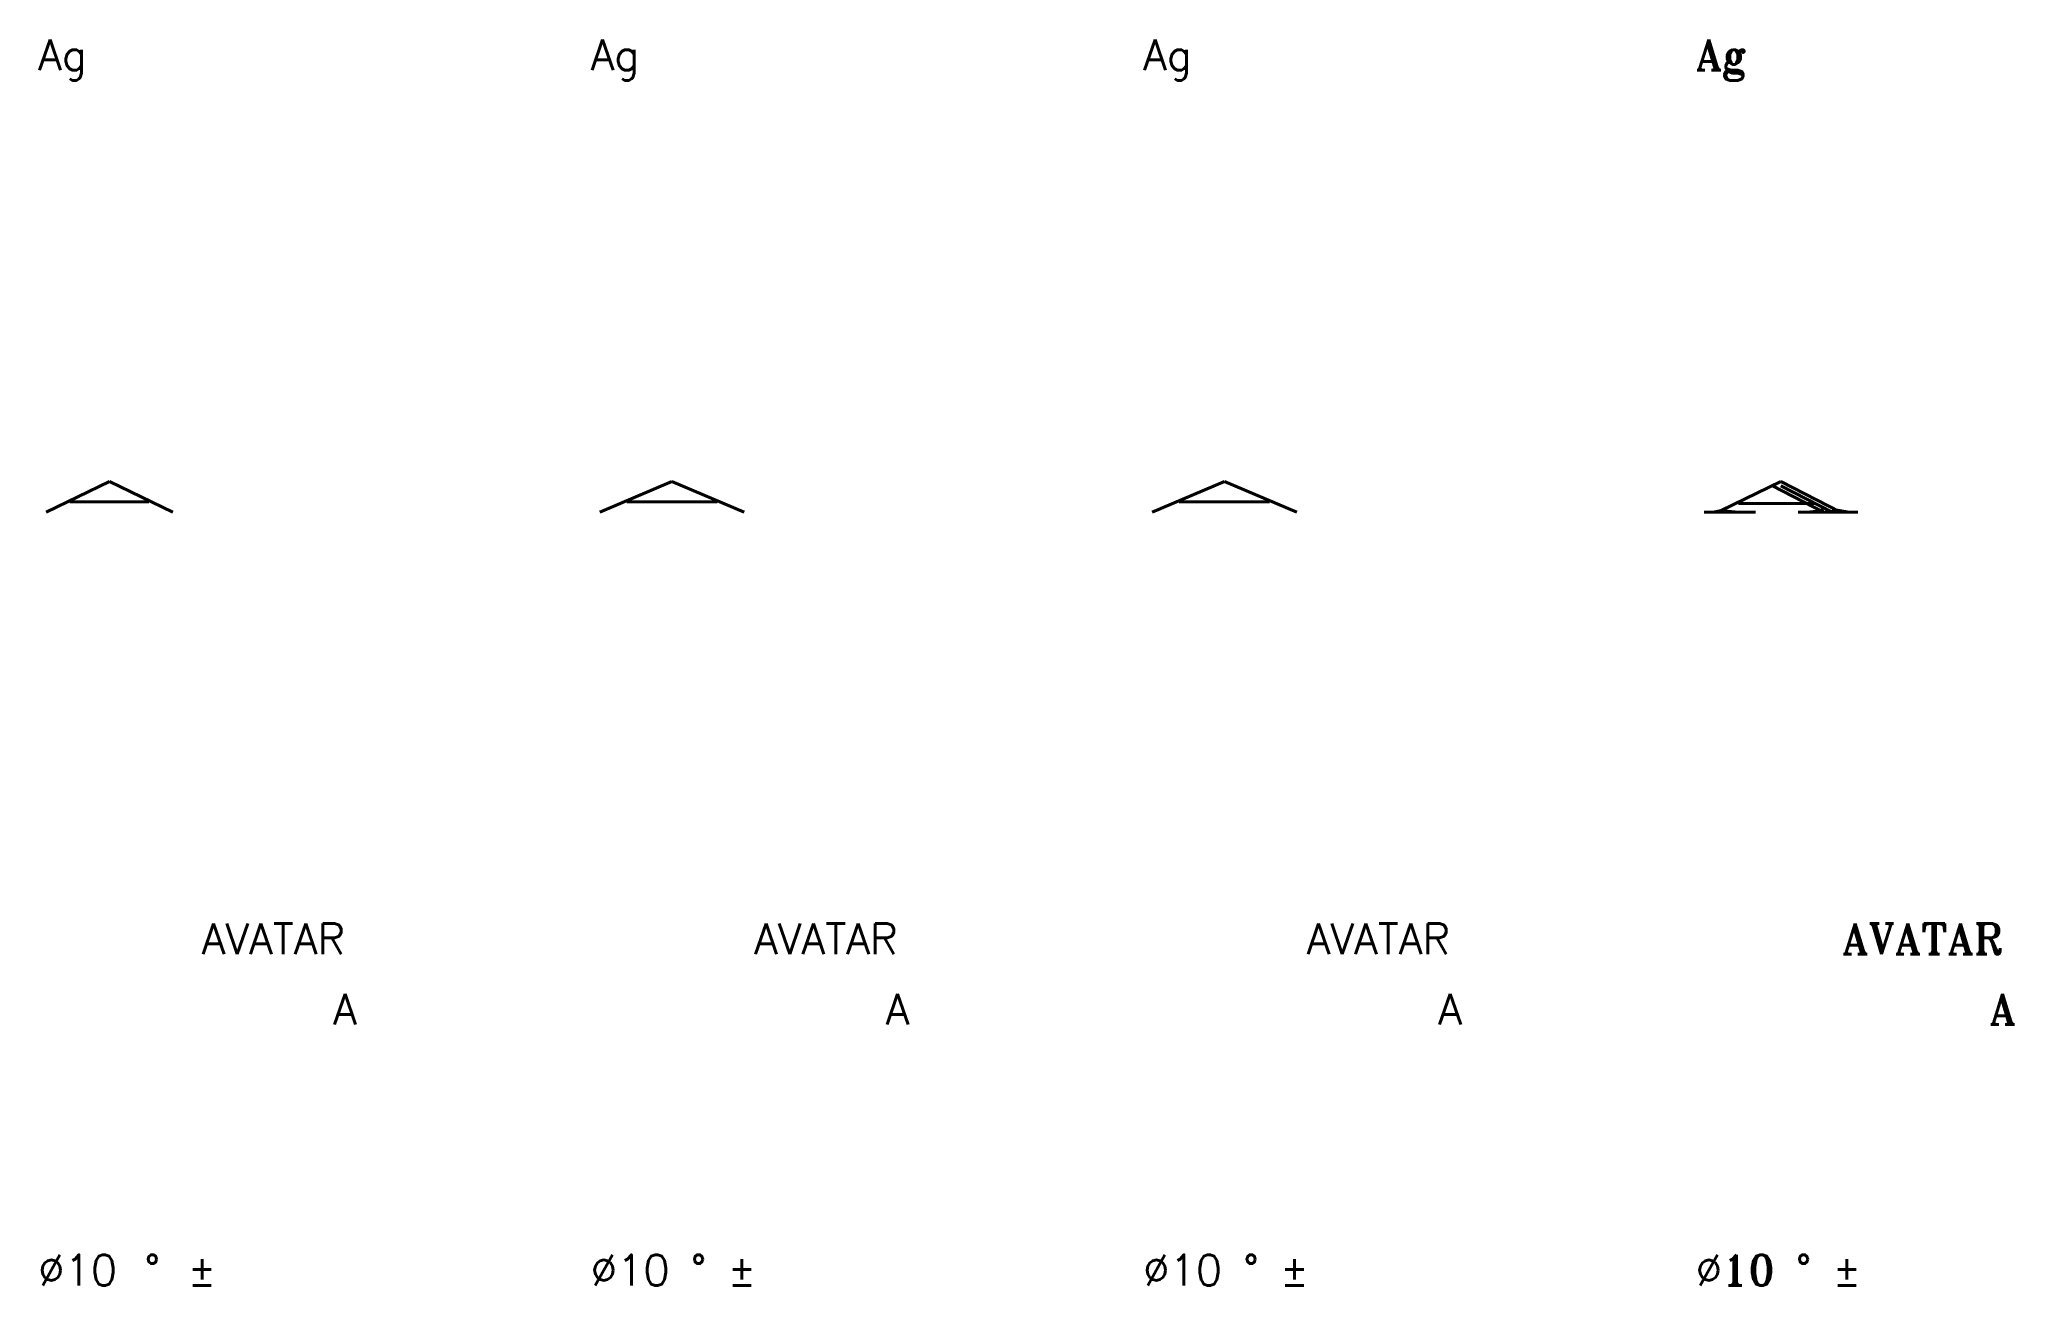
# Model space of a CAD drawing. Header units: inches. Extents: x 20 to 664, y 344 to 750.
import ezdxf
from ezdxf.enums import TextEntityAlignment as Align

# ---------------------------------------------------------------- set-up
doc = ezdxf.new("R2010")
doc.units = ezdxf.units.IN
doc.header["$MEASUREMENT"] = 0
doc.layers.get('0').update_dxf_attribs({"lineweight": 25})
doc.styles.add('JCAD_SHX_ROMANS', font='romans.shx')
doc.styles.add('JCAD_SHX_ROMANS_CUSTOM', font='romans.shx', dxfattribs={"width": 0.8, "oblique": 10})
doc.styles.add('JCAD_SHX_ROMANT', font='romant.shx')
doc.styles.add('JCAD_SHX_ROMANT_CUSTOM', font='romant.shx', dxfattribs={"width": 0.8, "oblique": 10})
doc.styles.add('JCAD_SHX_SIMPLEX', font='simplex.shx')
doc.styles.add('JCAD_SHX_SIMPLEX_CUSTOM', font='simplex.shx', dxfattribs={"width": 0.8, "oblique": 10})
doc.styles.add('JCAD_SHX_TXT', font='txt.shx')
doc.styles.add('JCAD_SHX_TXT_CUSTOM', font='txt.shx', dxfattribs={"width": 0.8, "oblique": 10})

msp = doc.modelspace()

# ---------------------------------------------------------------- texts
at = {"color": 7}
for s, style, p in [('Ag', 'JCAD_SHX_TXT_CUSTOM', (20, 740)), ('Ag', 'JCAD_SHX_SIMPLEX_CUSTOM', (200, 740)), ('Ag', 'JCAD_SHX_ROMANS_CUSTOM', (380, 740)), ('Ag', 'JCAD_SHX_ROMANT_CUSTOM', (560, 740)), ('%%c10 %%d %%p', 'JCAD_SHX_TXT', (20, 344)), ('%%c10 %%d %%p', 'JCAD_SHX_SIMPLEX', (200, 344)), ('%%c10 %%d %%p', 'JCAD_SHX_ROMANS', (380, 344)), ('%%c10 %%d %%p', 'JCAD_SHX_ROMANT', (560, 344))]:
    msp.add_text(s, height=10, dxfattribs=dict(at, style=style)).set_placement(p)
for style, width, p, p2 in [('JCAD_SHX_TXT', 5, (20, 596), (120, 596)), ('JCAD_SHX_SIMPLEX', 5.121951, (200, 596), (300, 596)), ('JCAD_SHX_ROMANS', 5.384615, (380, 596), (480, 596)), ('JCAD_SHX_ROMANT', 5.121951, (560, 596), (660, 596))]:
    msp.add_text('A ', height=10, dxfattribs=dict(at, style=style, width=width)).set_placement(p, p2, align=Align.FIT)
for style, p in [('JCAD_SHX_TXT', (120, 452)), ('JCAD_SHX_SIMPLEX', (300, 452)), ('JCAD_SHX_ROMANS', (480, 452)), ('JCAD_SHX_ROMANT', (660, 452))]:
    msp.add_text('AVATAR', height=10, dxfattribs=dict(at, style=style)).set_placement(p, align=Align.RIGHT)
for style, p in [('JCAD_SHX_TXT', (120, 434)), ('JCAD_SHX_SIMPLEX', (300, 434)), ('JCAD_SHX_ROMANS', (480, 434)), ('JCAD_SHX_ROMANT', (660, 434))]:
    msp.add_text(' A ', height=10, dxfattribs=dict(at, style=style)).set_placement(p, align=Align.MIDDLE)

doc.saveas('drawing.dxf')
